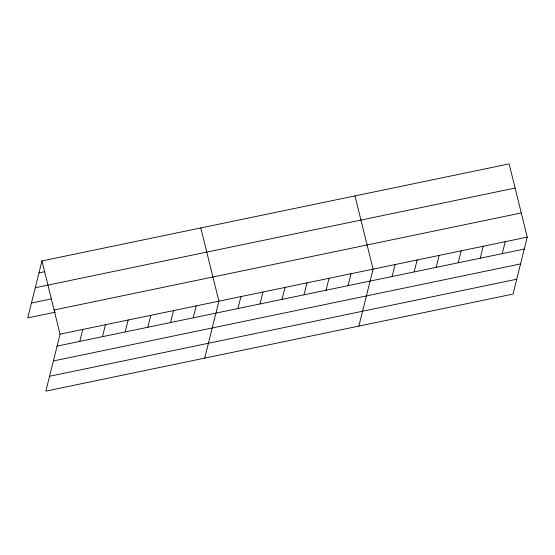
<?xml version="1.0" encoding="UTF-8"?>
<svg xmlns="http://www.w3.org/2000/svg" width="555" height="555" viewBox="0 0 555 555"><rect width="100%" height="100%" fill="white"/><g stroke="black" fill="none" stroke-linecap="round" stroke-linejoin="round"><path stroke-width="0.83" d="M41.951 260.933L60.065 334.159L45.864 391.115L513.049 294.067L527.25 237.11L509.136 163.885L41.951 260.933L27.75 317.89L55.486 312.125M79.781 341.387L82.757 329.448M102.474 336.677L105.45 324.731M125.166 331.959L128.143 320.02M147.859 327.249L150.835 315.302M170.545 322.531L173.528 310.592M193.237 317.821L196.22 305.874M204.705 358.121L218.906 301.164L200.792 227.932M237.956 308.531L240.932 296.585M259.983 303.953L262.959 292.013M282.002 299.381L284.979 287.435M304.029 294.802L307.005 282.863M326.056 290.23L329.032 278.284M348.075 285.659L351.058 273.712M358.877 326.097L373.078 269.133L354.964 195.908M392.128 276.508L395.104 264.562M414.148 271.929L417.131 259.99M436.175 267.357L439.151 255.411M458.201 262.779L461.177 250.839M480.221 258.207L483.204 246.26M502.247 253.628L505.223 241.689M38.975 272.873L44.858 271.652M35.27 287.726L515.116 188.048M31.455 303.037L51.622 298.847M54.092 309.995L521.27 212.947M60.065 334.159L527.25 237.11M57.089 346.105L524.274 249.056M53.384 360.958L520.569 263.909M49.568 376.262L516.754 279.214"/></g></svg>
